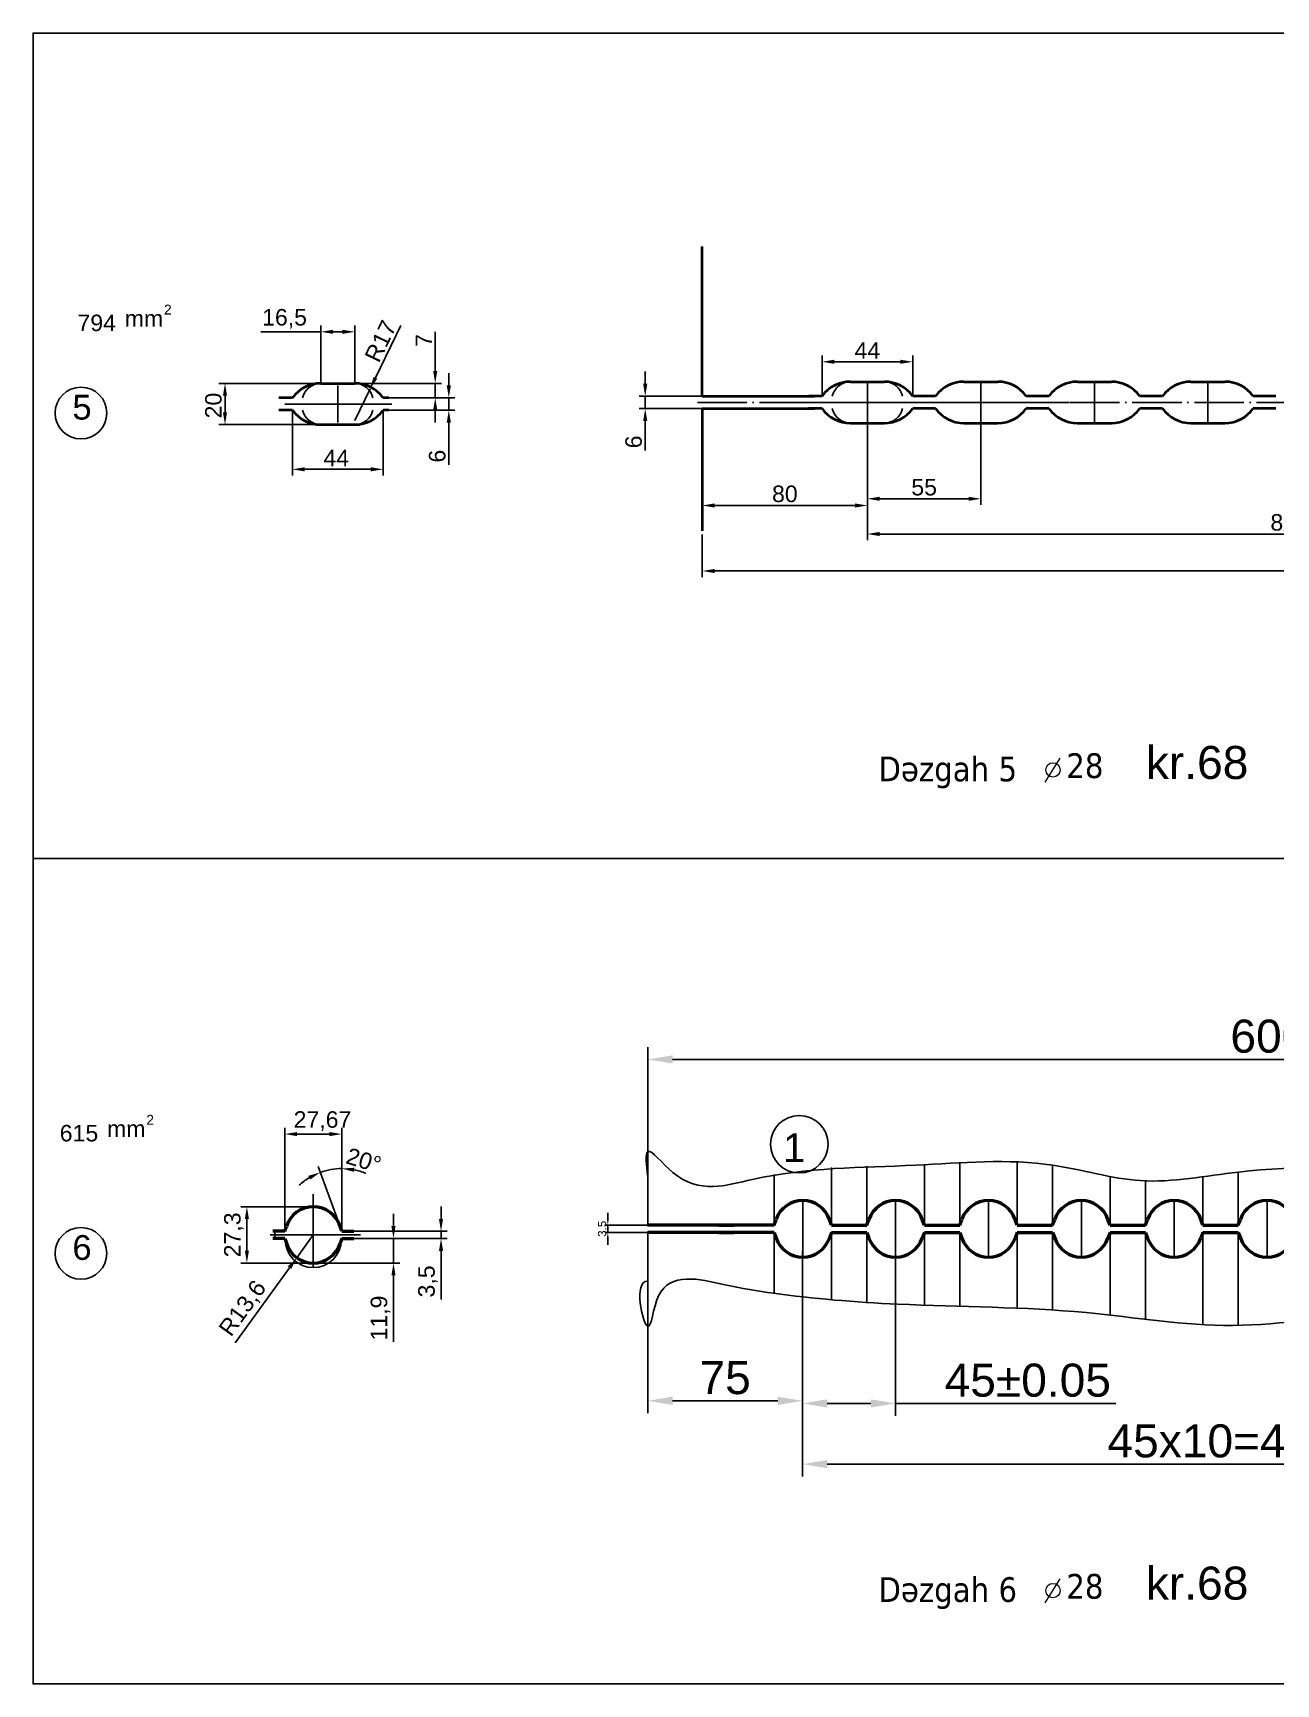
# Model space of a CAD drawing. Header units: millimetres. Extents: x 6647 to 33601, y -1887 to 8501.
# Drawn here: x 30922 to 31525, y 777 to 1577 of the extents above; entities that cross this region are included whole.
import ezdxf

# ---------------------------------------------------------------- set-up
doc = ezdxf.new("R2010")
doc.units = ezdxf.units.MM
doc.linetypes.add('ACAD_ISO04W100', pattern=[30, 24, -3, 0, -3])
doc.layers.add('Layer1', color=3, linetype='Continuous')
doc.layers.add('осевая', color=4, linetype='Continuous')
for name, color, linetype, lineweight in [('Main', 1, 'Continuous', 40), ('контурная', 7, 'Continuous', 50), ('осевые', 4, 'ACAD_ISO04W100', 25), ('размерные', 220, 'Continuous', 25), ('тонкая', 7, 'Continuous', 25), ('тонкий', 7, 'Continuous', 20)]:
    doc.layers.add(name, color=color, linetype=linetype, lineweight=lineweight)
doc.styles.add('s1v4', font='ARIAL.TTF', dxfattribs={"height": 4})
doc.styles.add('s4v4', font='ARIAL.TTF', dxfattribs={"height": 16})
doc.styles.get("Standard").update_dxf_attribs({"font": 'ARIAL.TTF'})
doc.dimstyles.new('s1v4', dxfattribs={"dimtxt": 4, "dimasz": 3, "dimexe": 1.5, "dimexo": 0, "dimgap": 0.7, "dimtad": 1, "dimtxsty": 'Standard', "dimcen": 2.5, "dimadec": 0, "dimazin": 0, "dimtfac": 1, "dimtix": 1, "dimtmove": 0, "dimatfit": 3, "dimfxl": 1, "dimarcsym": 0})
doc.dimstyles.new('s2v4', dxfattribs={"dimtxt": 8, "dimasz": 6, "dimexe": 3, "dimexo": 0, "dimgap": 1.5, "dimtad": 1, "dimtxsty": 'Standard', "dimcen": 2.5, "dimadec": 0, "dimazin": 0, "dimtfac": 1, "dimtmove": 0, "dimatfit": 3, "dimfxl": 1, "dimarcsym": 0})
doc.dimstyles.new('s2v4$0', dxfattribs={"dimtxt": 8, "dimasz": 6, "dimexe": 3, "dimexo": 0, "dimgap": 1.5, "dimtad": 1, "dimtxsty": 'Standard', "dimcen": 2.5, "dimadec": 0, "dimazin": 0, "dimtfac": 1, "dimtmove": 0, "dimatfit": 3, "dimfxl": 1, "dimarcsym": 0})
doc.dimstyles.new('s4v4', dxfattribs={"dimtxt": 16, "dimasz": 12, "dimexe": 6, "dimexo": 0, "dimgap": 3, "dimtad": 1, "dimtxsty": 'Standard', "dimcen": 2.5, "dimadec": 0, "dimazin": 0, "dimtfac": 1, "dimtmove": 0, "dimatfit": 3, "dimfxl": 1, "dimarcsym": 0})

# ---------------------------------------------------------------- blocks, each defined once
blk = doc.blocks.new('*D331')
at = {"layer": 'Defpoints', "color": 0, "transparency": 16777216}
for p in [(31246.65, 1401.35), (31218.98, 1395.35), (31246.65, 1395.35)]:
    blk.add_point(p, dxfattribs=at)
at = {"layer": 'тонкий', "color": 0, "lineweight": -2, "transparency": 16777216}
for p, q in [((31218.98, 1407.35), (31218.98, 1413.35)), ((31246.65, 1401.35), (31215.98, 1401.35)), ((31218.98, 1401.35), (31218.98, 1395.35)), ((31246.65, 1395.35), (31215.98, 1395.35)), ((31218.98, 1389.35), (31218.98, 1375.07))]:
    blk.add_line(p, q, dxfattribs=at)
at = {"layer": 'тонкий', "color": 0, "transparency": 16777216}
for points in [[(31217.98, 1407.35), (31219.98, 1407.35), (31218.98, 1401.35)], [(31217.98, 1389.35), (31219.98, 1389.35), (31218.98, 1395.35)]]:
    blk.add_solid(points, dxfattribs=at)
at = {"layer": 'тонкий', "color": 0, "transparency": 16777216, "insert": (31213.39, 1379.21), "char_height": 8, "attachment_point": 5, "rotation": 90}
blk.add_mtext('6', dxfattribs=at)
blk = doc.blocks.new('*D332')
at = {"layer": 'Defpoints', "color": 0, "transparency": 16777216}
for p in [(31326.65, 1388.95), (31246.65, 1349.12), (31246.65, 1348.39)]:
    blk.add_point(p, dxfattribs=at)
at = {"layer": 'тонкий', "color": 0, "lineweight": -2, "transparency": 16777216}
for p, q in [((31326.65, 1388.95), (31326.65, 1345.39)), ((31246.65, 1349.12), (31246.65, 1345.39)), ((31320.65, 1348.39), (31252.65, 1348.39))]:
    blk.add_line(p, q, dxfattribs=at)
at = {"layer": 'тонкий', "color": 0, "transparency": 16777216}
for points in [[(31252.65, 1349.39), (31252.65, 1347.39), (31246.65, 1348.39)], [(31320.65, 1349.39), (31320.65, 1347.39), (31326.65, 1348.39)]]:
    blk.add_solid(points, dxfattribs=at)
at = {"layer": 'тонкий', "color": 0, "transparency": 16777216, "insert": (31286.65, 1353.98), "char_height": 8, "attachment_point": 5}
blk.add_mtext('80', dxfattribs=at)
blk = doc.blocks.new('*D321')
at = {"layer": 'Defpoints', "color": 0, "transparency": 16777216}
for p in [(31381.65, 1389.6), (31326.65, 1361.16), (31326.65, 1351.64)]:
    blk.add_point(p, dxfattribs=at)
at = {"layer": 'тонкий', "color": 0, "lineweight": -2, "transparency": 16777216}
for p, q in [((31381.65, 1389.6), (31381.65, 1348.64)), ((31326.65, 1361.16), (31326.65, 1348.64)), ((31375.65, 1351.64), (31332.65, 1351.64))]:
    blk.add_line(p, q, dxfattribs=at)
at = {"layer": 'тонкий', "color": 0, "transparency": 16777216}
for points in [[(31332.65, 1352.64), (31332.65, 1350.64), (31326.65, 1351.64)], [(31375.65, 1352.64), (31375.65, 1350.64), (31381.65, 1351.64)]]:
    blk.add_solid(points, dxfattribs=at)
at = {"layer": 'тонкий', "color": 0, "transparency": 16777216, "insert": (31354.15, 1357.21), "char_height": 8, "attachment_point": 5}
blk.add_mtext('55', dxfattribs=at)
blk = doc.blocks.new('*D322')
at = {"layer": 'Defpoints', "color": 0, "transparency": 16777216}
for p in [(31766.65, 1388.95), (31326.65, 1345.34), (31766.65, 1334.57)]:
    blk.add_point(p, dxfattribs=at)
at = {"layer": 'тонкий', "color": 0, "lineweight": -2, "transparency": 16777216}
for p, q in [((31766.65, 1388.95), (31766.65, 1331.57)), ((31326.65, 1345.34), (31326.65, 1331.57)), ((31332.65, 1334.57), (31760.65, 1334.57))]:
    blk.add_line(p, q, dxfattribs=at)
at = {"layer": 'тонкий', "color": 0, "transparency": 16777216}
for points in [[(31332.65, 1335.57), (31332.65, 1333.57), (31326.65, 1334.57)], [(31760.65, 1335.57), (31760.65, 1333.57), (31766.65, 1334.57)]]:
    blk.add_solid(points, dxfattribs=at)
at = {"layer": 'тонкий', "color": 0, "transparency": 16777216, "insert": (31546.65, 1340.16), "char_height": 8, "attachment_point": 5}
blk.add_mtext('8x55=440', dxfattribs=at)
blk = doc.blocks.new('*D323')
at = {"layer": 'Defpoints', "color": 0, "transparency": 16777216}
for p in [(31246.65, 1334.4), (31846.65, 1334.4), (31246.65, 1316.65)]:
    blk.add_point(p, dxfattribs=at)
at = {"layer": 'тонкий', "color": 0, "lineweight": -2, "transparency": 16777216}
for p, q in [((31246.65, 1334.4), (31246.65, 1313.65)), ((31846.65, 1334.4), (31846.65, 1313.65)), ((31840.65, 1316.65), (31252.65, 1316.65))]:
    blk.add_line(p, q, dxfattribs=at)
at = {"layer": 'тонкий', "color": 0, "transparency": 16777216}
for points in [[(31252.65, 1317.65), (31252.65, 1315.65), (31246.65, 1316.65)], [(31840.65, 1317.65), (31840.65, 1315.65), (31846.65, 1316.65)]]:
    blk.add_solid(points, dxfattribs=at)
at = {"layer": 'тонкий', "color": 0, "transparency": 16777216, "insert": (31546.65, 1322.24), "char_height": 8, "attachment_point": 5}
blk.add_mtext('600', dxfattribs=at)
blk = doc.blocks.new('*D333')
at = {"layer": 'Defpoints', "color": 0, "transparency": 16777216}
for p in [(31078.24, 1407.57), (31093.33, 1400.57), (31117.22, 1407.57)]:
    blk.add_point(p, dxfattribs=at)
at = {"layer": 'размерные', "color": 0, "lineweight": -2, "transparency": 16777216}
for p, q in [((31117.22, 1413.57), (31117.22, 1432.47)), ((31078.24, 1407.57), (31120.22, 1407.57)), ((31093.33, 1400.57), (31120.22, 1400.57)), ((31117.22, 1400.57), (31117.22, 1407.57)), ((31117.22, 1394.57), (31117.22, 1388.57))]:
    blk.add_line(p, q, dxfattribs=at)
at = {"layer": 'размерные', "color": 0, "transparency": 16777216}
for points in [[(31116.22, 1413.57), (31118.22, 1413.57), (31117.22, 1407.57)], [(31116.22, 1394.57), (31118.22, 1394.57), (31117.22, 1400.57)]]:
    blk.add_solid(points, dxfattribs=at)
at = {"layer": 'размерные', "color": 0, "transparency": 16777216, "insert": (31111.72, 1428.38), "char_height": 8, "attachment_point": 5, "rotation": 90}
blk.add_mtext('7', dxfattribs=at)
blk = doc.blocks.new('*D334')
at = {"layer": 'Defpoints', "color": 0, "transparency": 16777216}
for p in [(31061.74, 1432.55), (31061.74, 1407.57), (31078.24, 1407.57)]:
    blk.add_point(p, dxfattribs=at)
at = {"layer": 'размерные', "color": 0, "lineweight": -2, "transparency": 16777216}
for p, q in [((31061.74, 1432.55), (31032.66, 1432.55)), ((31061.74, 1407.57), (31061.74, 1435.55)), ((31072.24, 1432.55), (31067.74, 1432.55)), ((31078.24, 1407.57), (31078.24, 1435.55))]:
    blk.add_line(p, q, dxfattribs=at)
at = {"layer": 'размерные', "color": 0, "transparency": 16777216}
for points in [[(31067.74, 1433.55), (31067.74, 1431.55), (31061.74, 1432.55)], [(31072.24, 1433.55), (31072.24, 1431.55), (31078.24, 1432.55)]]:
    blk.add_solid(points, dxfattribs=at)
at = {"layer": 'размерные', "color": 0, "transparency": 16777216, "insert": (31044.2, 1438.86), "char_height": 8, "attachment_point": 5}
blk.add_mtext('16,5', dxfattribs=at)
blk = doc.blocks.new('*D335')
at = {"layer": 'Defpoints', "color": 0, "transparency": 16777216}
for p in [(31085.64, 1404.88), (31078.24, 1389.57)]:
    blk.add_point(p, dxfattribs=at)
at = {"layer": 'размерные', "color": 0, "lineweight": -2, "transparency": 16777216}
for p, q in [((31100.48, 1435.59), (31088.25, 1410.28)), ((31078.24, 1389.57), (31085.64, 1404.88))]:
    blk.add_line(p, q, dxfattribs=at)
at = {"layer": 'размерные', "color": 0, "transparency": 16777216}
blk.add_solid([(31087.35, 1410.71), (31089.15, 1409.84), (31085.64, 1404.88)], dxfattribs=at)
at = {"layer": 'размерные', "color": 0, "transparency": 16777216, "insert": (31090.71, 1428.04), "char_height": 8, "attachment_point": 5, "rotation": 64.20766}
blk.add_mtext('R17', dxfattribs=at)
blk = doc.blocks.new('*D336')
at = {"layer": 'Defpoints', "color": 0, "transparency": 16777216}
for p in [(31106.78, 1400.57), (31094.68, 1394.57), (31123.79, 1394.57)]:
    blk.add_point(p, dxfattribs=at)
at = {"layer": 'размерные', "color": 0, "lineweight": -2, "transparency": 16777216}
for p, q in [((31123.79, 1406.57), (31123.79, 1412.57)), ((31106.78, 1400.57), (31126.79, 1400.57)), ((31123.79, 1400.57), (31123.79, 1394.57)), ((31094.68, 1394.57), (31126.79, 1394.57)), ((31123.79, 1388.57), (31123.79, 1368.15))]:
    blk.add_line(p, q, dxfattribs=at)
at = {"layer": 'размерные', "color": 0, "transparency": 16777216}
for points in [[(31122.79, 1406.57), (31124.79, 1406.57), (31123.79, 1400.57)], [(31122.79, 1388.57), (31124.79, 1388.57), (31123.79, 1394.57)]]:
    blk.add_solid(points, dxfattribs=at)
at = {"layer": 'размерные', "color": 0, "transparency": 16777216, "insert": (31118.21, 1372.29), "char_height": 8, "attachment_point": 5, "rotation": 90}
blk.add_mtext('6', dxfattribs=at)
blk = doc.blocks.new('*D337')
at = {"layer": 'Defpoints', "color": 0, "transparency": 16777216}
for p in [(31015.35, 1407.57), (31063.96, 1407.57), (31063.1, 1387.57)]:
    blk.add_point(p, dxfattribs=at)
at = {"layer": 'размерные', "color": 0, "lineweight": -2, "transparency": 16777216}
for p, q in [((31063.96, 1407.57), (31012.35, 1407.57)), ((31015.35, 1393.57), (31015.35, 1401.57)), ((31063.1, 1387.57), (31012.35, 1387.57))]:
    blk.add_line(p, q, dxfattribs=at)
at = {"layer": 'размерные', "color": 0, "transparency": 16777216}
for points in [[(31014.35, 1401.57), (31016.35, 1401.57), (31015.35, 1407.57)], [(31014.35, 1393.57), (31016.35, 1393.57), (31015.35, 1387.57)]]:
    blk.add_solid(points, dxfattribs=at)
at = {"layer": 'размерные', "color": 0, "transparency": 16777216, "insert": (31009.76, 1396.82), "char_height": 8, "attachment_point": 5, "rotation": 90}
blk.add_mtext('20', dxfattribs=at)
blk = doc.blocks.new('*D338')
at = {"layer": 'Defpoints', "color": 0, "transparency": 16777216}
for p in [(31048, 1394.57), (31091.99, 1394.57), (31048, 1365.92)]:
    blk.add_point(p, dxfattribs=at)
at = {"layer": 'размерные', "color": 0, "lineweight": -2, "transparency": 16777216}
for p, q in [((31048, 1394.57), (31048, 1362.92)), ((31091.99, 1394.57), (31091.99, 1362.92)), ((31085.99, 1365.92), (31054, 1365.92))]:
    blk.add_line(p, q, dxfattribs=at)
at = {"layer": 'размерные', "color": 0, "transparency": 16777216}
for points in [[(31054, 1366.92), (31054, 1364.92), (31048, 1365.92)], [(31085.99, 1366.92), (31085.99, 1364.92), (31091.99, 1365.92)]]:
    blk.add_solid(points, dxfattribs=at)
at = {"layer": 'размерные', "color": 0, "transparency": 16777216, "insert": (31069.24, 1371.42), "char_height": 8, "attachment_point": 5}
blk.add_mtext('44', dxfattribs=at)
blk = doc.blocks.new('*D339')
at = {"layer": 'Defpoints', "color": 0, "transparency": 16777216}
for p in [(31025.95, 1008.61), (31058.11, 1008.61), (31058.11, 981.31)]:
    blk.add_point(p, dxfattribs=at)
at = {"layer": 'размерные', "color": 0, "lineweight": -2, "transparency": 16777216}
for p, q in [((31058.11, 1008.61), (31022.95, 1008.61)), ((31025.95, 987.31), (31025.95, 1002.61)), ((31058.11, 981.31), (31022.95, 981.31))]:
    blk.add_line(p, q, dxfattribs=at)
at = {"layer": 'размерные', "color": 0, "transparency": 16777216}
for points in [[(31024.95, 1002.61), (31026.95, 1002.61), (31025.95, 1008.61)], [(31024.95, 987.31), (31026.95, 987.31), (31025.95, 981.31)]]:
    blk.add_solid(points, dxfattribs=at)
at = {"layer": 'размерные', "color": 0, "transparency": 16777216, "insert": (31019.64, 994.96), "char_height": 8, "attachment_point": 5, "rotation": 90}
blk.add_mtext('27,3', dxfattribs=at)
blk = doc.blocks.new('*D340')
at = {"layer": 'Defpoints', "color": 0, "transparency": 16777216}
for p in [(31077.45, 996.71), (31079.27, 993.21), (31120.02, 993.21)]:
    blk.add_point(p, dxfattribs=at)
at = {"layer": 'размерные', "color": 0, "lineweight": -2, "transparency": 16777216}
for p, q in [((31120.02, 1002.71), (31120.02, 1008.71)), ((31077.45, 996.71), (31123.02, 996.71)), ((31079.27, 993.21), (31123.02, 993.21)), ((31120.02, 996.71), (31120.02, 993.21)), ((31120.02, 987.21), (31120.02, 963.59))]:
    blk.add_line(p, q, dxfattribs=at)
at = {"layer": 'размерные', "color": 0, "transparency": 16777216}
for points in [[(31119.02, 1002.71), (31121.02, 1002.71), (31120.02, 996.71)], [(31119.02, 987.21), (31121.02, 987.21), (31120.02, 993.21)]]:
    blk.add_solid(points, dxfattribs=at)
at = {"layer": 'размерные', "color": 0, "transparency": 16777216, "insert": (31113.71, 972.4), "char_height": 8, "attachment_point": 5, "rotation": 90}
blk.add_mtext('3,5', dxfattribs=at)
blk = doc.blocks.new('*D341')
at = {"layer": 'Defpoints', "color": 0, "transparency": 16777216}
for p in [(31076.37, 993.21), (31096.99, 993.21), (31058.11, 981.31)]:
    blk.add_point(p, dxfattribs=at)
at = {"layer": 'размерные', "color": 0, "lineweight": -2, "transparency": 16777216}
for p, q in [((31096.99, 999.21), (31096.99, 1005.21)), ((31076.37, 993.21), (31099.99, 993.21)), ((31096.99, 993.21), (31096.99, 981.31)), ((31058.11, 981.31), (31099.99, 981.31)), ((31096.99, 975.31), (31096.99, 943.14))]:
    blk.add_line(p, q, dxfattribs=at)
at = {"layer": 'размерные', "color": 0, "transparency": 16777216}
for points in [[(31095.99, 999.21), (31097.99, 999.21), (31096.99, 993.21)], [(31095.99, 975.31), (31097.99, 975.31), (31096.99, 981.31)]]:
    blk.add_solid(points, dxfattribs=at)
at = {"layer": 'размерные', "color": 0, "transparency": 16777216, "insert": (31090.68, 954.66), "char_height": 8, "attachment_point": 5, "rotation": 90}
blk.add_mtext('11,9', dxfattribs=at)
blk = doc.blocks.new('*D342')
at = {"layer": 'Defpoints', "color": 0, "transparency": 16777216}
for p in [(31044.28, 1043.8), (31044.28, 996.71), (31071.95, 996.71)]:
    blk.add_point(p, dxfattribs=at)
at = {"layer": 'размерные', "color": 0, "lineweight": -2, "transparency": 16777216}
for p, q in [((31044.28, 996.71), (31044.28, 1046.8)), ((31065.95, 1043.8), (31050.28, 1043.8)), ((31071.95, 996.71), (31071.95, 1046.8))]:
    blk.add_line(p, q, dxfattribs=at)
at = {"layer": 'размерные', "color": 0, "transparency": 16777216}
for points in [[(31050.28, 1044.8), (31050.28, 1042.8), (31044.28, 1043.8)], [(31065.95, 1044.8), (31065.95, 1042.8), (31071.95, 1043.8)]]:
    blk.add_solid(points, dxfattribs=at)
at = {"layer": 'размерные', "color": 0, "transparency": 16777216, "insert": (31062.58, 1050.11), "char_height": 8, "attachment_point": 5}
blk.add_mtext('27,67', dxfattribs=at)
blk = doc.blocks.new('*D343')
at = {"layer": 'Defpoints', "color": 0, "transparency": 16777216}
for p in [(31058.11, 994.91), (31050.12, 983.91)]:
    blk.add_point(p, dxfattribs=at)
at = {"layer": 'размерные', "color": 0, "lineweight": -2, "transparency": 16777216}
for p, q in [((31058.11, 994.91), (31050.12, 983.91)), ((31020.19, 942.71), (31046.59, 979.05))]:
    blk.add_line(p, q, dxfattribs=at)
at = {"layer": 'размерные', "color": 0, "transparency": 16777216}
blk.add_solid([(31045.78, 979.64), (31047.4, 978.47), (31050.12, 983.91)], dxfattribs=at)
at = {"layer": 'размерные', "color": 0, "transparency": 16777216, "insert": (31024.32, 959.13), "char_height": 8, "attachment_point": 5, "rotation": 53.99843}
blk.add_mtext('R13,6', dxfattribs=at)
blk = doc.blocks.new('*D344')
at = {"layer": 'Defpoints', "color": 0, "transparency": 16777216}
for p in [(31064.94, 1026.27), (31071.95, 1001.72), (31071.11, 999.01), (31071.95, 996.71), (31071.95, 996.71)]:
    blk.add_point(p, dxfattribs=at)
at = {"layer": 'размерные', "color": 0, "lineweight": -2, "transparency": 16777216}
for p, q in [((31071.11, 999.01), (31060.53, 1028.07)), ((31071.95, 1001.72), (31071.95, 1030.09))]:
    blk.add_line(p, q, dxfattribs=at)
for start, end in [(90, 110), (67.32862, 78.66431), (121.33569, 132.67138)]:
    blk.add_arc((31071.95, 996.71), 30.38, start, end, dxfattribs=at)
at = {"layer": 'размерные', "color": 0, "transparency": 16777216}
for points in [[(31055.72, 1023.56), (31056.59, 1021.75), (31061.56, 1025.25)], [(31077.82, 1025.5), (31078.02, 1027.49), (31071.95, 1027.09)]]:
    blk.add_solid(points, dxfattribs=at)
at = {"layer": 'размерные', "color": 0, "transparency": 16777216, "insert": (31082.59, 1031.06), "char_height": 8, "attachment_point": 5, "rotation": 342.78858}
blk.add_mtext('20°', dxfattribs=at)
blk = doc.blocks.new('*D345')
at = {"layer": 'Defpoints', "color": 0, "transparency": 16777216}
for p in [(31304.65, 1418.03), (31304.65, 1401.35), (31348.64, 1401.35)]:
    blk.add_point(p, dxfattribs=at)
at = {"layer": 'тонкий', "color": 0, "lineweight": -2, "transparency": 16777216}
for p, q in [((31304.65, 1401.35), (31304.65, 1421.03)), ((31342.64, 1418.03), (31310.65, 1418.03)), ((31348.64, 1401.35), (31348.64, 1421.03))]:
    blk.add_line(p, q, dxfattribs=at)
at = {"layer": 'тонкий', "color": 0, "transparency": 16777216}
for points in [[(31310.65, 1419.03), (31310.65, 1417.03), (31304.65, 1418.03)], [(31342.64, 1419.03), (31342.64, 1417.03), (31348.64, 1418.03)]]:
    blk.add_solid(points, dxfattribs=at)
at = {"layer": 'тонкий', "color": 0, "transparency": 16777216, "insert": (31326.65, 1423.53), "char_height": 8, "attachment_point": 5}
blk.add_mtext('44', dxfattribs=at)
blk = doc.blocks.new('*D350')
at = {"layer": 'Defpoints', "color": 0, "transparency": 16777216}
for p in [(31220.21, 1079.98), (31220.21, 1018.5), (31820.21, 1018.5)]:
    blk.add_point(p, dxfattribs=at)
at = {"layer": 'тонкая', "color": 0, "lineweight": -2, "transparency": 16777216}
for p, q in [((31220.21, 1018.5), (31220.21, 1085.98)), ((31820.21, 1018.5), (31820.21, 1085.98)), ((31808.21, 1079.98), (31232.21, 1079.98))]:
    blk.add_line(p, q, dxfattribs=at)
at = {"layer": 'тонкая', "color": 0, "transparency": 16777216}
for points in [[(31232.21, 1081.98), (31232.21, 1077.98), (31220.21, 1079.98)], [(31808.21, 1081.98), (31808.21, 1077.98), (31820.21, 1079.98)]]:
    blk.add_solid(points, dxfattribs=at)
at = {"layer": 'тонкая', "color": 0, "transparency": 16777216, "insert": (31521.2, 1091.15), "char_height": 16, "attachment_point": 5}
blk.add_mtext('600', dxfattribs=at)
blk = doc.blocks.new('*D346')
at = {"layer": 'Defpoints', "color": 0, "transparency": 16777216}
for p in [(31295.21, 987.13), (31340.32, 986.2), (31340.32, 913.29)]:
    blk.add_point(p, dxfattribs=at)
at = {"layer": 'тонкая', "color": 0, "lineweight": -2, "transparency": 16777216}
for p, q in [((31295.21, 987.13), (31295.21, 907.29)), ((31340.32, 986.2), (31340.32, 907.29)), ((31307.21, 913.29), (31328.32, 913.29)), ((31340.32, 913.29), (31447.1, 913.29))]:
    blk.add_line(p, q, dxfattribs=at)
at = {"layer": 'тонкая', "color": 0, "transparency": 16777216}
for points in [[(31307.21, 915.29), (31307.21, 911.29), (31295.21, 913.29)], [(31328.32, 915.29), (31328.32, 911.29), (31340.32, 913.29)]]:
    blk.add_solid(points, dxfattribs=at)
at = {"layer": 'тонкая', "color": 0, "transparency": 16777216, "insert": (31404.37, 924.46), "char_height": 16, "attachment_point": 5}
blk.add_mtext('45{\\fArial|b0|i0|c238|p34;%%P0.05}', dxfattribs=at)
blk = doc.blocks.new('*D351')
at = {"layer": 'Defpoints', "color": 0, "transparency": 16777216}
for p in [(31220.21, 972.56), (31295.21, 914.55), (31295.21, 907.29)]:
    blk.add_point(p, dxfattribs=at)
at = {"layer": 'тонкая', "color": 0, "lineweight": -2, "transparency": 16777216}
for p, q in [((31220.21, 972.56), (31220.21, 908.55)), ((31295.21, 907.29), (31295.21, 920.55)), ((31232.21, 914.55), (31283.21, 914.55))]:
    blk.add_line(p, q, dxfattribs=at)
at = {"layer": 'тонкая', "color": 0, "transparency": 16777216}
for points in [[(31232.21, 916.55), (31232.21, 912.55), (31220.21, 914.55)], [(31283.21, 916.55), (31283.21, 912.55), (31295.21, 914.55)]]:
    blk.add_solid(points, dxfattribs=at)
at = {"layer": 'тонкая', "color": 0, "transparency": 16777216, "insert": (31257.71, 925.68), "char_height": 16, "attachment_point": 5}
blk.add_mtext('75', dxfattribs=at)
blk = doc.blocks.new('*D347')
at = {"layer": 'Defpoints', "color": 0, "transparency": 16777216}
for p in [(31745.32, 983.57), (31295.21, 907.29), (31295.21, 883.86)]:
    blk.add_point(p, dxfattribs=at)
at = {"layer": 'тонкая', "color": 0, "lineweight": -2, "transparency": 16777216}
for p, q in [((31745.32, 983.57), (31745.32, 877.86)), ((31295.21, 907.29), (31295.21, 877.86)), ((31733.32, 883.86), (31307.21, 883.86))]:
    blk.add_line(p, q, dxfattribs=at)
at = {"layer": 'тонкая', "color": 0, "transparency": 16777216}
for points in [[(31307.21, 885.86), (31307.21, 881.86), (31295.21, 883.86)], [(31733.32, 885.86), (31733.32, 881.86), (31745.32, 883.86)]]:
    blk.add_solid(points, dxfattribs=at)
at = {"layer": 'тонкая', "color": 0, "transparency": 16777216, "insert": (31520.27, 895.03), "char_height": 16, "attachment_point": 5}
blk.add_mtext('45x10=450%%P0.1', dxfattribs=at)
blk = doc.blocks.new('*D352')
at = {"layer": 'Defpoints', "color": 0, "transparency": 16777216}
for p in [(31200.86, 999.7), (31228.62, 999.7), (31228.62, 996.1)]:
    blk.add_point(p, dxfattribs=at)
at = {"layer": 'тонкая', "color": 0, "lineweight": -2, "transparency": 16777216}
for p, q in [((31200.86, 1002.7), (31200.86, 1005.7)), ((31228.62, 999.7), (31199.36, 999.7)), ((31228.62, 996.1), (31199.36, 996.1)), ((31200.86, 996.1), (31200.86, 999.7)), ((31200.86, 993.1), (31200.86, 990.1))]:
    blk.add_line(p, q, dxfattribs=at)
at = {"layer": 'тонкая', "color": 0, "transparency": 16777216}
for points in [[(31200.36, 1002.7), (31201.36, 1002.7), (31200.86, 999.7)], [(31200.36, 993.1), (31201.36, 993.1), (31200.86, 996.1)]]:
    blk.add_solid(points, dxfattribs=at)
at = {"layer": 'тонкая', "color": 0, "transparency": 16777216, "insert": (31198.11, 997.9), "char_height": 4, "attachment_point": 5, "rotation": 90}
blk.add_mtext('3.5', dxfattribs=at)

msp = doc.modelspace()

# ---------------------------------------------------------------- linework, layer by layer
at = {"lineweight": 40}
for p, q in [((31246.6463, 1401.3546), (31246.6463, 1473.9477)), ((31246.6463, 1401.3546), (31300.9944, 1401.3546)), ((31359.6485, 1401.3546), (31348.644, 1401.3546)), ((31414.6485, 1401.3546), (31403.644, 1401.3546)), ((31469.6485, 1401.3546), (31458.644, 1401.3546)), ((31524.6485, 1401.3546), (31513.644, 1401.3546)), ((31246.6463, 1395.3546), (31246.6463, 1336.0415)), ((31246.6463, 1395.3546), (31300.9944, 1395.3546)), ((31359.6485, 1395.3546), (31348.644, 1395.3546)), ((31414.6485, 1395.3546), (31403.644, 1395.3546)), ((31469.6485, 1395.3546), (31458.644, 1395.3546)), ((31524.6485, 1395.3546), (31513.644, 1395.3546))]:
    msp.add_line(p, q, dxfattribs=at)
at = {"color": 2}
for points in [[(30922.3066, 1177.3361), (30922.3066, 1577.3361), (31956.5728, 1577.3361), (31956.5728, 1177.3361), (30922.3066, 1177.3361), (30922.3066, 1577.3361)], [(30960.819, 1577.3361), (31995.0852, 1577.3361)], [(30922.3066, 777.3361), (30922.3066, 1177.3361), (31956.5728, 1177.3361), (31956.5728, 777.3361), (30922.3066, 777.3361), (30922.3066, 1177.3361)], [(30960.819, 1177.3361), (31995.0852, 1177.3361)], [(30960.819, 1177.3361), (31995.0852, 1177.3361)], [(30960.819, 1177.3361), (31995.0852, 1177.3361)], [(30960.819, 1177.3361), (31995.0852, 1177.3361)], [(30960.819, 1177.3361), (31995.0852, 1177.3361)], [(30960.819, 1177.3361), (31995.0852, 1177.3361)], [(30960.819, 1177.3361), (31995.0852, 1177.3361)], [(30960.819, 777.3361), (31995.0852, 777.3361)], [(30960.819, 777.3361), (31995.0852, 777.3361)], [(30960.819, 777.3361), (31995.0852, 777.3361)], [(30960.819, 777.3361), (31995.0852, 777.3361)], [(30960.819, 777.3361), (31995.0852, 777.3361)], [(30960.819, 777.3361), (31995.0852, 777.3361)], [(30960.819, 777.3361), (31995.0852, 777.3361)], [(30960.819, 777.3361), (31995.0852, 777.3361)]]:
    msp.add_lwpolyline(points, dxfattribs=at)
at = {"layer": 'Layer1'}
for centre, start, end in [((31318.3963, 1399.3546), 90, 167.1604116), ((31334.8963, 1399.3546), 12.8395884, 90), ((31061.7438, 1398.5709), 90, 167.1604116), ((31078.2438, 1398.5709), 12.8395884, 90), ((31061.7438, 1396.5709), 192.8395884, 270), ((31078.2438, 1396.5709), 270, 347.1604116), ((31318.3963, 1397.3546), 192.8395884, 270), ((31334.8963, 1397.3546), 270, 347.1604116)]:
    msp.add_arc(centre, 9, start, end, dxfattribs=at)
at = {"layer": 'Main'}
for p, q in [((31318.3963, 1408.3546), (31334.8963, 1408.3546)), ((31373.3963, 1408.3546), (31389.8963, 1408.3546)), ((31428.3963, 1408.3546), (31444.8963, 1408.3546)), ((31483.3963, 1408.3546), (31499.8963, 1408.3546)), ((31047.996, 1400.5709), (31041.3923, 1400.5709)), ((31061.7438, 1407.5709), (31078.2438, 1407.5709)), ((31094.6761, 1400.5709), (31091.9915, 1400.5709)), ((31304.6485, 1401.3546), (31298.0448, 1401.3546)), ((31461.3286, 1401.3546), (31458.644, 1401.3546)), ((31047.996, 1394.5709), (31041.3923, 1394.5709)), ((31094.6761, 1394.5709), (31091.9915, 1394.5709)), ((31304.6485, 1395.3546), (31298.0448, 1395.3546)), ((31461.3286, 1395.3546), (31458.644, 1395.3546)), ((31061.7438, 1387.5709), (31078.2438, 1387.5709)), ((31318.3963, 1388.3546), (31334.8963, 1388.3546)), ((31373.3963, 1388.3546), (31389.8963, 1388.3546)), ((31428.3963, 1388.3546), (31444.8963, 1388.3546)), ((31483.3963, 1388.3546), (31499.8963, 1388.3546))]:
    msp.add_line(p, q, dxfattribs=at)
for centre, start, end in [((31318.3963, 1391.3546), 90, 143.9681209), ((31334.8963, 1391.3546), 36.0318791, 90), ((31373.3963, 1391.3546), 90, 143.9681209), ((31389.8963, 1391.3546), 36.0318791, 90), ((31428.3963, 1391.3546), 90, 143.9681209), ((31444.8963, 1391.3546), 36.0318791, 90), ((31483.3963, 1391.3546), 90, 143.9681209), ((31499.8963, 1391.3546), 36.0318791, 90), ((31061.7438, 1390.5709), 90, 143.9681209), ((31078.2438, 1390.5709), 36.0318791, 90), ((31061.7438, 1404.5709), 216.0318791, 270), ((31078.2438, 1404.5709), 270, 323.9681209), ((31318.3963, 1405.3546), 216.0318791, 270), ((31334.8963, 1405.3546), 270, 323.9681209), ((31373.3963, 1405.3546), 216.0318791, 270), ((31389.8963, 1405.3546), 270, 323.9681209), ((31428.3963, 1405.3546), 216.0318791, 270), ((31444.8963, 1405.3546), 270, 323.9681209), ((31483.3963, 1405.3546), 216.0318791, 270), ((31499.8963, 1405.3546), 270, 323.9681209)]:
    msp.add_arc(centre, 17, start, end, dxfattribs=at)
at = {"layer": 'контурная'}
for p, q in [((31281.3976, 999.6998), (31282.4122, 1002.4874)), ((31309.2449, 999.6998), (31308.2303, 1002.4874)), ((31326.3976, 999.6998), (31327.4122, 1002.4874)), ((31354.2449, 999.6998), (31353.2303, 1002.4874)), ((31371.3976, 999.6998), (31372.4122, 1002.4874)), ((31399.2449, 999.6998), (31398.2303, 1002.4874)), ((31416.3976, 999.6998), (31417.4122, 1002.4874)), ((31444.2449, 999.6998), (31443.2303, 1002.4874)), ((31461.3976, 999.6998), (31462.4122, 1002.4874)), ((31489.2449, 999.6998), (31488.2303, 1002.4874)), ((31506.3976, 999.6998), (31507.4122, 1002.4874)), ((31044.2784, 996.71), (31038.4871, 996.71)), ((31044.2784, 993.2104), (31038.4871, 993.2104)), ((31044.2784, 996.71), (31045.117, 999.0139)), ((31044.2784, 993.2104), (31045.5843, 989.6227)), ((31071.9502, 996.71), (31071.1116, 999.0139)), ((31071.9502, 993.2104), (31071.1116, 990.9064)), ((31071.9502, 996.71), (31077.7415, 996.71)), ((31071.9502, 993.2104), (31077.7415, 993.2104)), ((31281.3976, 999.6998), (31220.2114, 999.6998)), ((31281.3976, 996.0998), (31220.2114, 996.0998)), ((31254.6351, 999.6998), (31262.1374, 999.6998)), ((31254.6351, 996.0998), (31262.1374, 996.0998)), ((31269.7877, 999.6998), (31255.9454, 999.6998)), ((31269.7877, 996.0998), (31255.9454, 996.0998)), ((31281.3976, 996.0998), (31282.4122, 993.3121)), ((31309.2449, 996.0998), (31308.2303, 993.3121)), ((31309.2449, 999.6998), (31326.3976, 999.6998)), ((31309.2449, 996.0998), (31326.3976, 996.0998)), ((31326.3976, 996.0998), (31327.4122, 993.3121)), ((31354.2449, 996.0998), (31353.2303, 993.3121)), ((31354.2449, 999.6998), (31371.3976, 999.6998)), ((31354.2449, 996.0998), (31371.3976, 996.0998)), ((31371.3976, 996.0998), (31372.4122, 993.3121)), ((31399.2449, 996.0998), (31398.2303, 993.3121)), ((31399.2449, 999.6998), (31416.3976, 999.6998)), ((31399.2449, 996.0998), (31416.3976, 996.0998)), ((31416.3976, 996.0998), (31417.4122, 993.3121)), ((31444.2449, 996.0998), (31443.2303, 993.3121)), ((31444.2449, 999.6998), (31461.3976, 999.6998)), ((31444.2449, 996.0998), (31461.3976, 996.0998)), ((31461.3976, 996.0998), (31462.4122, 993.3121)), ((31489.2449, 996.0998), (31488.2303, 993.3121)), ((31489.2449, 999.6998), (31506.3976, 999.6998)), ((31489.2449, 996.0998), (31506.3976, 996.0998)), ((31506.3976, 996.0998), (31507.4122, 993.3121))]:
    msp.add_line(p, q, dxfattribs=at)
for centre, radius, start, end in [((31058.1143, 995.0102), 13.6, 17.1211002, 162.8788998), ((31295.3212, 997.8998), 13.7, 19.5643782, 160.4356218), ((31340.3212, 997.8998), 13.7, 19.5643782, 160.4356218), ((31385.3212, 997.8998), 13.7, 19.5643782, 160.4356218), ((31430.3212, 997.8998), 13.7, 19.5643782, 160.4356218), ((31475.3212, 997.8998), 13.7, 19.5643782, 160.4356218), ((31520.3212, 997.8998), 13.7, 19.5643782, 160.4356218), ((31295.3212, 997.8998), 13.7, 199.5643782, 340.4356218), ((31340.3212, 997.8998), 13.7, 199.5643782, 340.4356218), ((31385.3212, 997.8998), 13.7, 199.5643782, 340.4356218), ((31430.3212, 997.8998), 13.7, 199.5643782, 340.4356218), ((31475.3212, 997.8998), 13.7, 199.5643782, 340.4356218), ((31520.3212, 997.8998), 13.7, 199.5643782, 340.4356218), ((31058.1143, 994.9102), 13.6, 197.1211003, 342.8788997)]:
    msp.add_arc(centre, radius, start, end, dxfattribs=at)
at = {"layer": 'осевая', "lineweight": 25}
for p, q in [((31069.9938, 1406.5709), (31069.9938, 1388.5709)), ((31326.6463, 1407.3546), (31326.6463, 1389.3546)), ((31381.6463, 1407.3546), (31381.6463, 1389.3546)), ((31436.6463, 1407.3546), (31436.6463, 1389.3546)), ((31491.6463, 1407.3546), (31491.6463, 1389.3546)), ((31044.3486, 1397.5709), (31096.2591, 1397.5709))]:
    msp.add_line(p, q, dxfattribs=at)
at = {"layer": 'осевая'}
for p, q in [((31058.1143, 981.3102), (31058.1143, 1014.6406)), ((31295.3212, 986.2025), (31295.3212, 1010.9148)), ((31295.3212, 983.5745), (31295.3212, 1008.2868)), ((31340.3212, 986.2025), (31340.3212, 1010.9148)), ((31340.3212, 983.5745), (31340.3212, 1008.2868)), ((31385.3212, 986.2025), (31385.3212, 1010.9148)), ((31385.3212, 983.5745), (31385.3212, 1008.2868)), ((31430.3212, 986.2025), (31430.3212, 1010.9148)), ((31430.3212, 983.5745), (31430.3212, 1008.2868)), ((31475.3212, 986.2025), (31475.3212, 1010.9148)), ((31475.3212, 983.5745), (31475.3212, 1008.2868)), ((31520.3212, 986.2025), (31520.3212, 1010.9148)), ((31520.3212, 983.5745), (31520.3212, 1008.2868)), ((31037.2116, 994.9602), (31081.0106, 994.9602))]:
    msp.add_line(p, q, dxfattribs=at)
at = {"layer": 'осевые'}
for p, q in [((31326.6463, 1408.2547), (31326.6463, 1388.9546)), ((31381.6463, 1408.2547), (31381.6463, 1388.9546)), ((31436.6463, 1408.2547), (31436.6463, 1388.9546)), ((31436.6463, 1408.2547), (31436.6463, 1388.9546)), ((31491.6463, 1408.2547), (31491.6463, 1388.9546)), ((31244.2841, 1398.3546), (31850.8738, 1398.3546)), ((31295.9572, 1398.3546), (31369.5893, 1398.3546)), ((31350.9572, 1398.3546), (31424.5893, 1398.3546))]:
    msp.add_line(p, q, dxfattribs=at)
at = {"layer": 'тонкая'}
for p, q in [((31281.3976, 999.6998), (31281.3976, 1024.2672)), ((31309.2449, 999.6998), (31309.2449, 1027.638)), ((31326.3976, 999.6998), (31326.3976, 1028.2447)), ((31354.2449, 999.6998), (31354.2449, 1028.9067)), ((31371.3976, 999.6998), (31371.3976, 1029.7628)), ((31399.2449, 999.6998), (31399.2449, 1030.2359)), ((31416.3976, 999.6998), (31416.3976, 1028.7615)), ((31506.3976, 999.6998), (31506.3976, 1025.3915)), ((31220.2114, 999.1998), (31220.2114, 1023.2377)), ((31444.2449, 999.6998), (31444.2449, 1023.253)), ((31461.3976, 999.6998), (31461.3976, 1021.364)), ((31489.2449, 999.6998), (31489.2449, 1023.0894)), ((31071.9502, 996.71), (31071.9502, 1001.7175)), ((31039.5195, 996.3173), (31039.5195, 993.7173)), ((31220.2114, 996.5998), (31220.2114, 972.5619)), ((31281.3976, 996.0998), (31281.3976, 966.6159)), ((31309.2449, 996.0998), (31309.2449, 963.5191)), ((31326.3976, 996.0998), (31326.3976, 962.2181)), ((31354.2449, 996.0998), (31354.2449, 960.8699)), ((31371.3976, 996.0998), (31371.3976, 960.3413)), ((31399.2449, 996.0998), (31399.2449, 959.44)), ((31416.3976, 996.0998), (31416.3976, 958.5593)), ((31444.2449, 996.0998), (31444.2449, 956.0643)), ((31461.3976, 996.0998), (31461.3976, 954.0471)), ((31489.2449, 996.0998), (31489.2449, 951.459)), ((31506.3976, 996.0998), (31506.3976, 951.1057)), ((31058.1143, 981.3102), (31058.1143, 979.1102))]:
    msp.add_line(p, q, dxfattribs=at)
for centre, radius in [((30945.545, 1393.1649), 12.5323), ((31293.6415, 1038.9007), 13.9317), ((30945.545, 985.9928), 12.5323)]:
    msp.add_circle(centre, radius, dxfattribs=at)
msp.add_arc((31058.1143, 992.7102), 13.6, 180, 0, dxfattribs=at)
at = {"layer": 'тонкая', "start_tangent": (-0.99997708, 0.00677063)}
msp.add_spline([(31220.2114, 1023.2377), (31220.2114, 1035.2927), (31232.3706, 1025.2107), (31271.04, 1021.8275), (31350.0684, 1028.7416), (31416.5334, 1028.7416), (31459.0287, 1021.2486), (31506.4426, 1025.3967), (31592.4898, 1029.8383), (31660.2771, 1035.7689), (31708.6124, 1031.5401), (31792.7569, 1027.5845), (31820.2114, 1018.4981)], degree=3, dxfattribs=at)
at = {"layer": 'тонкая', "start_tangent": (-1, 0), "end_tangent": (-0.64278761, -0.76604444)}
msp.add_spline([(31220.2114, 972.5619), (31220.2114, 950.6938), (31225.4498, 965.3731), (31256.9106, 970.9205), (31281.0543, 966.6633), (31341.3071, 961.3918), (31432.73, 957.2793), (31503.6908, 951.071), (31575.7642, 957.3766), (31649.935, 957.3766), (31715.046, 951.6802), (31805.4444, 957.1705), (31820.2114, 970.5374)], degree=3, dxfattribs=at)
at = {"layer": 'тонкий'}
for p, q in [((31412.8453, 1214.2507), (31420.1271, 1226.0179)), ((31412.8453, 816.5874), (31420.1271, 828.3546))]:
    msp.add_line(p, q, dxfattribs=at)
for centre in [(31416.5686, 1220.2675), (31416.5686, 822.6042)]:
    msp.add_circle(centre, 3.4722, dxfattribs=at)

# ---------------------------------------------------------------- texts
at = {"layer": 'размерные', "style": 's4v4'}
for p in [(31461.5849, 1215.8735), (31461.5849, 818.2102)]:
    msp.add_text('kr.68', height=16, dxfattribs=at).set_placement(p)
at = {"layer": 'тонкая', "style": 's1v4'}
for s, height, p in [('794', 8, (30943.8512, 1432.8736)), (' mm', 8, (30963.6624, 1435.0011)), ('2', 4.8, (30985.7896, 1440.9269)), ('615', 8, (30935.2576, 1040.2497)), (' mm', 8, (30955.0688, 1042.3772)), ('2', 4.8, (30977.1959, 1048.303))]:
    msp.add_text(s, height=height, dxfattribs=at).set_placement(p)
at = {"layer": 'тонкий'}
for s, height, style, p in [('5', 12, 's1v4', (30941.3819, 1390.0145)), ('1', 14, 's4v4', (31285.7455, 1030.2159)), ('6', 12, 's1v4', (30941.3819, 982.8424))]:
    msp.add_text(s, height=height, dxfattribs=dict(at, style=style)).set_placement(p)
at = {"layer": 'тонкий', "char_height": 12, "attachment_point": 1, "style": 's1v4'}
for s, insert in [('{\\fTahoma|b0|i0|c238|p32;Dəzgah \\fTahoma|b0|i0|c0|p32;5}', (31331.9902, 1226.7372)), ('{\\fTahoma|b0|i0|c238|p32;Dəzgah \\fTahoma|b0|i0|c0|p32;6}', (31331.9902, 829.0739))]:
    msp.add_mtext(s, dxfattribs=dict(at, insert=insert))
at = {"layer": 'тонкий', "char_height": 12, "width": 33.292, "attachment_point": 1, "style": 's1v4'}
for insert in [(31423.0351, 1228.3221), (31423.0351, 830.6587)]:
    msp.add_mtext('{\\fTahoma|b0|i0|c0|p32;28\\fTxt|b0|i0|c238|p2; }', dxfattribs=dict(at, insert=insert))

# ---------------------------------------------------------------- dimensions: what is measured, and where the dimension line sits
at = {"layer": 'размерные'}
for base, p1, p2, picture, middle in [((31061.7438, 1432.5495), (31078.2438, 1407.5709), (31061.7438, 1407.5709), '*D334', (31044.2001, 1432.5495)), ((31047.996, 1365.9233), (31091.9915, 1394.5709), (31047.996, 1394.5709), '*D338', (31069.2404, 1365.9233)), ((31044.2784, 1043.8035), (31071.9502, 996.71), (31044.2784, 996.71), '*D342', (31062.5781, 1043.8035))]:
    dim = msp.add_linear_dim(base=base, p1=p1, p2=p2, dimstyle='s2v4$0', dxfattribs=at)
    dim.commit()
    dim.dimension.update_dxf_attribs({"geometry": picture, "text_midpoint": middle, "dimtype": 160})
dim = msp.add_radius_dim(center=(31078.2438, 1389.5709), mpoint=(31085.6406, 1404.8773), dimstyle='s2v4', dxfattribs=at)
dim.commit()
dim.dimension.update_dxf_attribs({"geometry": '*D335', "text_midpoint": (31090.7066, 1428.0384)})
for base, p1, p2, picture, middle in [((31117.2187, 1407.5709), (31093.3338, 1400.5709), (31078.2438, 1407.5709), '*D333', (31117.2187, 1428.3833)), ((31123.7911, 1394.5709), (31106.7763, 1400.5709), (31094.6761, 1394.5709), '*D336', (31123.7911, 1372.2913)), ((31015.3468, 1407.5709), (31063.1025, 1387.5709), (31063.9629, 1407.5709), '*D337', (31015.3468, 1396.8209)), ((31120.0175, 993.2104), (31077.4468, 996.71), (31079.2709, 993.2104), '*D340', (31120.0175, 972.4007)), ((31096.9879, 993.2104), (31058.1143, 981.3102), (31076.3719, 993.2104), '*D341', (31096.9879, 954.6587))]:
    dim = msp.add_linear_dim(base=base, p1=p1, p2=p2, angle=90, dimstyle='s2v4$0', dxfattribs=at)
    dim.commit()
    dim.dimension.update_dxf_attribs({"geometry": picture, "text_midpoint": middle, "dimtype": 160})
dim = msp.add_angular_dim_2l(base=(31064.945, 1026.2674), line1=((31071.9502, 996.71), (31071.9502, 1001.7175)), line2=((31071.9502, 996.71), (31071.1116, 999.0139)), dimstyle='s2v4', dxfattribs=at)
dim.commit()
dim.dimension.update_dxf_attribs({"geometry": '*D344', "text_midpoint": (31080.9385, 1025.726), "dimtype": 162})
dim = msp.add_linear_dim(base=(31025.9518, 1008.6102), p1=(31058.1143, 981.3102), p2=(31058.1143, 1008.6102), angle=90, dimstyle='s2v4$0', dxfattribs=at)
dim.commit()
dim.dimension.update_dxf_attribs({"geometry": '*D339', "text_midpoint": (31019.6442, 994.9602)})
dim = msp.add_radius_dim(center=(31058.1143, 994.9102), mpoint=(31050.1201, 983.9077), dimstyle='s2v4', dxfattribs=at)
dim.commit()
dim.dimension.update_dxf_attribs({"geometry": '*D343', "text_midpoint": (31029.4231, 955.4224), "dimtype": 164})
at = {"layer": 'тонкая'}
dim = msp.add_linear_dim(base=(31220.2114, 1079.9839), p1=(31820.2114, 1018.4981), p2=(31220.2114, 1018.4981), dimstyle='s4v4', dxfattribs=at)
dim.commit()
dim.dimension.update_dxf_attribs({"geometry": '*D350', "text_midpoint": (31521.2041, 1079.9839), "dimtype": 160})
dim = msp.add_linear_dim(base=(31200.8586, 999.6998), p1=(31228.6209, 996.0998), p2=(31228.6209, 999.6998), angle=90, text='3.5', dimstyle='s1v4', dxfattribs=at)
dim.commit()
dim.dimension.update_dxf_attribs({"geometry": '*D352', "text_midpoint": (31198.1149, 997.8998)})
dim = msp.add_linear_dim(base=(31340.3212, 913.2889), p1=(31295.2114, 987.1288), p2=(31340.3212, 986.2025), text='<>{\\fArial|b0|i0|c238|p34;%%P0.05}', dimstyle='s4v4', override={"dimdec": 0}, dxfattribs=at)
dim.commit()
dim.dimension.update_dxf_attribs({"geometry": '*D346', "text_midpoint": (31404.369, 913.2889), "dimtype": 160})
dim = msp.add_linear_dim(base=(31295.2114, 883.8579), p1=(31745.3212, 983.5745), p2=(31295.2114, 907.2889), text='45x10=<>%%P0.1', dimstyle='s4v4', override={"dimdec": 0}, dxfattribs=at)
dim.commit()
dim.dimension.update_dxf_attribs({"geometry": '*D347', "text_midpoint": (31520.2663, 895.0271)})
dim = msp.add_linear_dim(base=(31295.2114, 914.5461), p1=(31220.2114, 972.5619), p2=(31295.2114, 907.2889), dimstyle='s4v4', dxfattribs=at)
dim.commit()
dim.dimension.update_dxf_attribs({"geometry": '*D351', "text_midpoint": (31257.7114, 925.6825)})
at = {"layer": 'тонкий'}
for base, p1, p2, dimstyle, picture, middle in [((31304.6485, 1418.0298), (31348.644, 1401.3546), (31304.6485, 1401.3546), 's2v4$0', '*D345', (31326.6463, 1423.5298)), ((31246.6463, 1348.3928), (31326.6463, 1388.9546), (31246.6463, 1349.123), 's2v4', '*D332', (31286.6463, 1353.9773)), ((31326.6463, 1351.6385), (31381.6463, 1389.6046), (31326.6463, 1361.1589), 's2v4', '*D321', (31354.1463, 1357.2067)), ((31246.6463, 1316.655), (31846.6463, 1334.3982), (31246.6463, 1334.3982), 's2v4', '*D323', (31546.6463, 1322.2396))]:
    dim = msp.add_linear_dim(base=base, p1=p1, p2=p2, dimstyle=dimstyle, dxfattribs=at)
    dim.commit()
    dim.dimension.update_dxf_attribs({"geometry": picture, "text_midpoint": middle})
dim = msp.add_linear_dim(base=(31218.9758, 1395.3546), p1=(31246.6463, 1401.3546), p2=(31246.6463, 1395.3546), angle=90, dimstyle='s2v4', dxfattribs=at)
dim.commit()
dim.dimension.update_dxf_attribs({"geometry": '*D331', "text_midpoint": (31213.3912, 1379.2134)})
dim = msp.add_linear_dim(base=(31766.6463, 1334.5749), p1=(31326.6463, 1345.3376), p2=(31766.6463, 1388.9546), text='8x55=<>', dimstyle='s2v4', dxfattribs=at)
dim.commit()
dim.dimension.update_dxf_attribs({"geometry": '*D322', "text_midpoint": (31546.6463, 1340.1595)})

doc.saveas('drawing.dxf')
